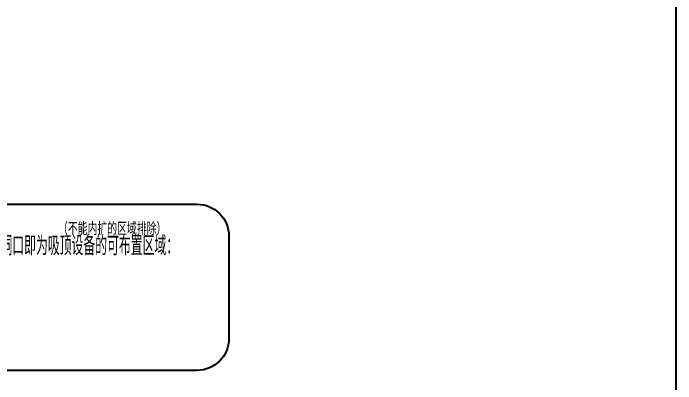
# Model space of a CAD drawing. Header units: millimetres. Extents: x -77018 to 517482, y 298785 to 1560285.
# Drawn here: x 310291 to 517482, y 906618 to 1022521 of the extents above; entities that cross this region are included whole.
import ezdxf
from ezdxf.enums import TextEntityAlignment as Align

# ---------------------------------------------------------------- set-up
doc = ezdxf.new("R2010")
doc.units = ezdxf.units.MM
doc.header["$LTSCALE"] = 1000
for name, color, linetype in [('C-SHET-SHET', 144, 'Continuous'), ('E-UNIV-DIAG', 2, 'Continuous'), ('E-UNIV-NOTE', 6, 'Continuous')]:
    doc.layers.add(name, color=color, linetype=linetype)
doc.styles.add('TH-STYLE3', font='tssdeng.shx', dxfattribs={"width": 0.65, "bigfont": 'tssdchn.shx'})

msp = doc.modelspace()

# ---------------------------------------------------------------- linework, layer by layer
at = {"layer": 'C-SHET-SHET'}
msp.add_lwpolyline([(-77017.97, 1560284.76), (517482.03, 1560284.76), (517482.03, 298784.76), (-77017.97, 298784.76)], close=True, dxfattribs=at)
at = {"layer": 'E-UNIV-DIAG'}
msp.add_lwpolyline([(367732.03, 910784.76), (187732.03, 910784.76, -0.414213562), (177732.03, 920784.76), (177732.03, 952784.76, -0.414213562), (187732.03, 962784.76), (367732.03, 962784.76, -0.414213562), (377732.03, 952784.76), (377732.03, 920784.76, -0.414213562)], format="xyb", close=True, dxfattribs=at)

# ---------------------------------------------------------------- texts
at = {"layer": 'E-UNIV-NOTE', "style": 'TH-STYLE3', "width": 0.7}
msp.add_text('（不能内扩的区域排除）', height=4000, dxfattribs=at).set_placement((341229.35, 955333.32), align=Align.MIDDLE)
at = {"layer": 'E-UNIV-NOTE', "style": 'TH-STYLE3', "width": 0.65}
msp.add_text('由区域内的墙、柱、梁可得顶板上的所有梁间区域，内缩一定距离后排除洞口即为吸顶设备的可布置区域：', height=6000, dxfattribs=at).set_placement((187732.03, 949784.76), align=Align.MIDDLE_LEFT)

doc.saveas('drawing.dxf')
